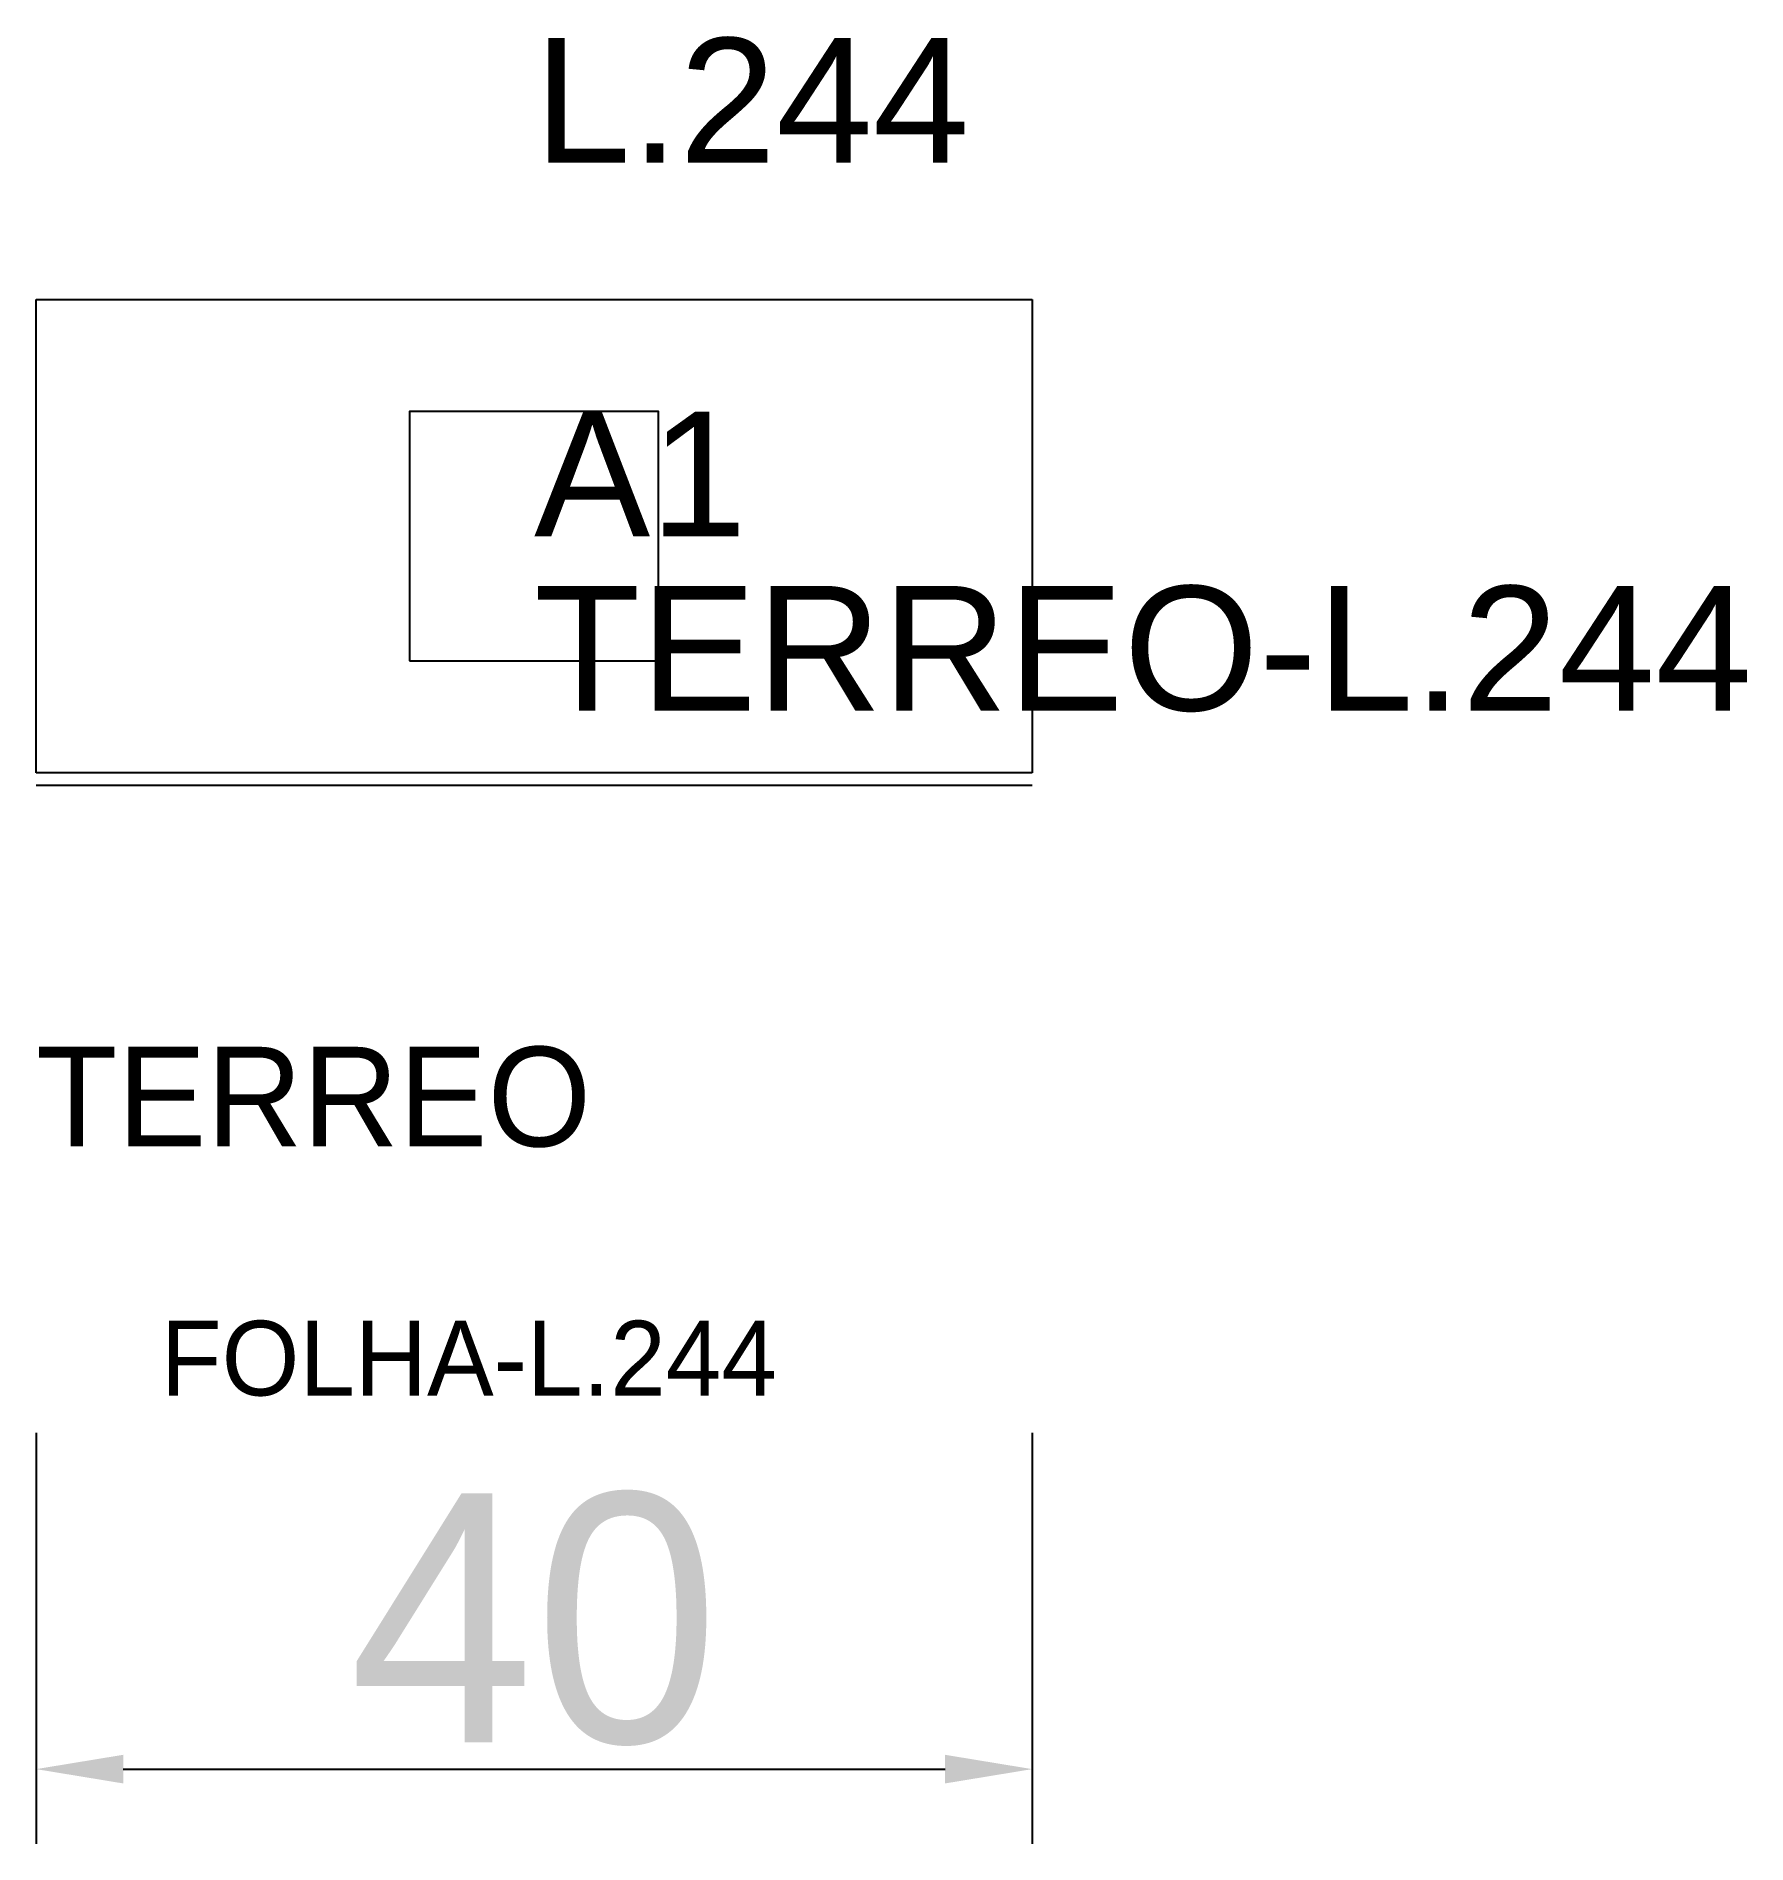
# Model space of a CAD drawing. Header units: metres. Extents: x 222.2 to 290.9, y 139.5 to 212.1.
import ezdxf

# ---------------------------------------------------------------- set-up
doc = ezdxf.new("R2010")
doc.units = ezdxf.units.M
for name, color, linetype in [('3', 3, 'CONTINUOUS'), ('AUX00', 7, 'CONTINUOUS'), ('COTA', 241, 'CONTINUOUS'), ('FOLHA', 255, 'CONTINUOUS'), ('Hachura', 251, 'CONTINUOUS'), ('NOMENCLATURA', 7, 'CONTINUOUS'), ('Nível', 160, 'CONTINUOUS'), ('Painéis', 200, 'CONTINUOUS'), ('Pilares', 5, 'CONTINUOUS'), ('SARR_2.2x7', 40, 'CONTINUOUS')]:
    doc.layers.add(name, color=color, linetype=linetype)
doc.styles.add('ARIAL', font='Arial.ttf')
doc.styles.add('STR_STANDARD', font='arial.ttf')
doc.dimstyles.new('EZ DXF', dxfattribs={"dimtxt": 10, "dimasz": 3.5, "dimexe": 3, "dimexo": 1.5, "dimgap": 1, "dimtad": 1, "dimdec": 1, "dimdsep": 46, "dimcen": 2.5, "dimazin": 3, "dimtfac": 1, "dimtmove": 0, "dimatfit": 3})

msp = doc.modelspace()

# ---------------------------------------------------------------- hatches: boundary and pattern name
at = {"layer": 'Hachura'}
h = msp.add_hatch(dxfattribs=at)
h.set_pattern_fill('ANSI31', scale=50)
h.paths.add_polyline_path([(222.2, 182.5), (222.2, 192), (222.2, 201.5), (242.2, 201.5), (262.2, 201.5), (262.2, 192), (262.2, 182.5), (242.2, 182.5)])
h = msp.add_hatch(dxfattribs=at)
h.set_pattern_fill('ANSI31', scale=50)
h.paths.add_polyline_path([(222.2, 182.5), (222.2, 192), (222.2, 201.5), (242.2, 201.5), (262.2, 201.5), (262.2, 192), (262.2, 182.5), (242.2, 182.5)])

# ---------------------------------------------------------------- linework, layer by layer
at = {"layer": 'Painéis', "color": 200}
for p, q in [((222.2, 192), (222.2, 201.5)), ((222.2, 201.5), (242.2, 201.5)), ((222.2, 192), (222.2, 201.5)), ((222.2, 201.5), (242.2, 201.5)), ((242.2, 201.5), (262.2, 201.5)), ((242.2, 201.5), (262.2, 201.5)), ((262.2, 201.5), (262.2, 192)), ((262.2, 201.5), (262.2, 192)), ((222.2, 182.5), (222.2, 192)), ((222.2, 182.5), (222.2, 192)), ((262.2, 192), (262.2, 182.5)), ((262.2, 192), (262.2, 182.5)), ((242.2, 182.5), (222.2, 182.5)), ((242.2, 182.5), (222.2, 182.5)), ((262.2, 182.5), (242.2, 182.5)), ((262.2, 182.5), (242.2, 182.5))]:
    msp.add_line(p, q, dxfattribs=at)
at = {"layer": 'Pilares'}
msp.add_lwpolyline([(237.2, 187), (247.2, 187), (247.2, 197), (237.2, 197)], close=True, dxfattribs=at)
msp.add_lwpolyline([(237.2, 187), (247.2, 187), (247.2, 197), (237.2, 197)], close=True, dxfattribs=at)
at = {"layer": 'SARR_2.2x7'}
msp.add_line((222.2, 182), (262.2, 182), dxfattribs=at)
msp.add_line((222.2, 182), (262.2, 182), dxfattribs=at)

# ---------------------------------------------------------------- texts
at = {"layer": '3', "style": 'STR_STANDARD'}
msp.add_text('A1', height=5, dxfattribs=at).set_placement((242.2, 192))
msp.add_text('A1', height=5, dxfattribs=at).set_placement((242.2, 192))
at = {"layer": 'AUX00', "style": 'STR_STANDARD'}
msp.add_text('TERREO-L.244', height=5, dxfattribs=at).set_placement((242.2, 185))
msp.add_text('TERREO-L.244', height=5, dxfattribs=at).set_placement((242.2, 185))
at = {"layer": 'FOLHA'}
msp.add_text('FOLHA-L.244', height=3, dxfattribs=at).set_placement((227.2, 157.5))
msp.add_text('FOLHA-L.244', height=3, dxfattribs=at).set_placement((227.2, 157.5))
at = {"layer": 'NOMENCLATURA', "insert": (242.2, 212), "char_height": 5, "attachment_point": 1, "style": 'ARIAL'}
msp.add_mtext('L.244', dxfattribs=at)
msp.add_mtext('L.244', dxfattribs=at)
at = {"layer": 'Nível'}
msp.add_text('TERREO', height=4, dxfattribs=at).set_placement((222.2, 167.5))
msp.add_text('TERREO', height=4, dxfattribs=at).set_placement((222.2, 167.5))

# ---------------------------------------------------------------- dimensions: what is measured, and where the dimension line sits
at = {"layer": 'COTA'}
msp.add_linear_dim(base=(222.2, 142.5), p1=(222.2, 157.5), p2=(262.2, 157.5), dimstyle='EZ DXF', dxfattribs=at).render()
msp.add_linear_dim(base=(222.2, 142.5), p1=(222.2, 157.5), p2=(262.2, 157.5), dimstyle='EZ DXF', dxfattribs=at).render()

doc.saveas('drawing.dxf')
